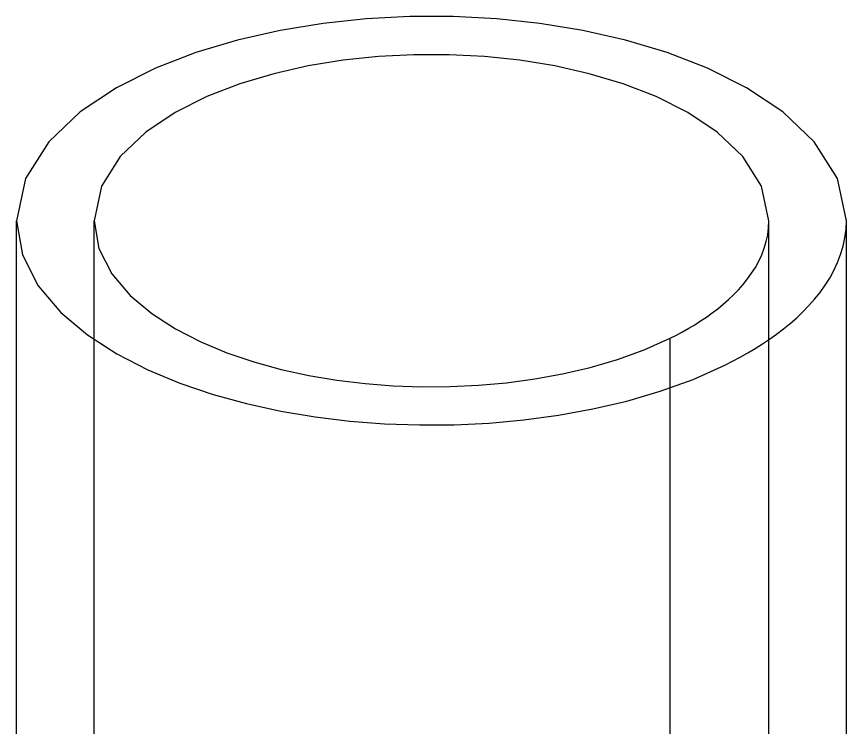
# Model space of a CAD drawing. Header units: millimetres. Extents: x 0 to 262, y -49 to 161.
# Drawn here: x 47.32 to 56.85, y 153.32 to 161.48 of the extents above; entities that cross this region are included whole.
import ezdxf

# ---------------------------------------------------------------- set-up
doc = ezdxf.new("R2010")
doc.units = ezdxf.units.MM
doc.layers.add('ISO_HIDDEN', color=8, linetype='CONTINUOUS')
doc.layers.add('ISO_VISIBLE', color=7, linetype='Continuous')

msp = doc.modelspace()

# ---------------------------------------------------------------- linework, layer by layer
at = {"layer": 'ISO_HIDDEN'}
for points in [[(48.21, 150.7417), (48.21, 159.1347)], [(55.957, 150.6832), (55.957, 159.1347)], [(54.8225, 149.3346), (54.8225, 157.7861)]]:
    msp.add_lwpolyline(points, dxfattribs=at)
at = {"layer": 'ISO_VISIBLE'}
for points in [[(56.846, 159.1347), (56.7429, 159.62), (56.4765, 160.0403), (56.1145, 160.3834), (55.6995, 160.6607), (55.2533, 160.8848), (54.7876, 161.065), (54.309, 161.2078), (53.8218, 161.3178), (53.3288, 161.398), (52.8321, 161.4504), (52.3332, 161.4764), (51.8338, 161.4764), (51.3349, 161.4504), (50.8382, 161.398), (50.3452, 161.3178), (49.858, 161.2078), (49.3794, 161.065), (48.9137, 160.8848), (48.4675, 160.6607), (48.0525, 160.3834), (47.6905, 160.0403), (47.4241, 159.62), (47.321, 159.1347)], [(55.957, 159.1347), (55.8731, 159.5294), (55.6564, 159.8713), (55.3621, 160.1503), (55.0245, 160.3758), (54.6616, 160.5581), (54.2828, 160.7046), (53.8936, 160.8208), (53.4973, 160.9103), (53.0963, 160.9755), (52.6923, 161.0182), (52.2866, 161.0392), (51.8804, 161.0392), (51.4747, 161.0182), (51.0707, 160.9755), (50.6697, 160.9103), (50.2734, 160.8208), (49.8842, 160.7046), (49.5054, 160.5581), (49.1425, 160.3758), (48.8049, 160.1503), (48.5105, 159.8713), (48.2938, 159.5294), (48.21, 159.1347)], [(47.321, 159.1347), (47.3883, 158.7418), (47.57, 158.3864), (47.8285, 158.0814), (48.1347, 157.8238), (48.4709, 157.6067), (48.8269, 157.4237), (49.1965, 157.2698), (49.5757, 157.1412), (49.9618, 157.0353), (50.353, 156.9501), (50.7479, 156.8839), (51.1454, 156.8357), (51.5446, 156.8049), (51.9448, 156.7908), (52.3452, 156.7933), (52.7451, 156.8125), (53.1439, 156.8487), (53.5407, 156.9023), (53.9346, 156.9742), (54.3244, 157.0656), (54.7086, 157.1782), (55.0852, 157.3142), (55.4511, 157.4766)], [(47.321, 150.7532), (47.321, 159.1347)], [(48.21, 159.1347), (48.2647, 158.8152), (48.4125, 158.526), (48.6228, 158.278), (48.8718, 158.0685), (49.1453, 157.8919), (49.4348, 157.7431), (49.7354, 157.6179), (50.0438, 157.5133), (50.3579, 157.4272), (50.6761, 157.3579), (50.9972, 157.304), (51.3205, 157.2649), (51.6452, 157.2398), (51.9707, 157.2283), (52.2963, 157.2304), (52.6216, 157.246), (52.946, 157.2754), (53.2687, 157.319), (53.5891, 157.3775), (53.9061, 157.4518), (54.2186, 157.5434), (54.5249, 157.654), (54.8225, 157.7861)], [(54.8225, 157.7861), (54.8944, 157.8225), (54.9655, 157.8604), (55.0358, 157.9), (55.105, 157.9413), (55.1731, 157.9844), (55.24, 158.0293), (55.3056, 158.0762), (55.3697, 158.1251), (55.4321, 158.1761), (55.4927, 158.2293), (55.5511, 158.2848), (55.6072, 158.3427), (55.6606, 158.4031), (55.7111, 158.4659), (55.7581, 158.5314), (55.8013, 158.5994), (55.8403, 158.67), (55.8744, 158.743), (55.9033, 158.8182), (55.9264, 158.8954), (55.9433, 158.9742), (55.9535, 159.0542), (55.957, 159.1347)], [(55.4511, 157.4766), (55.5395, 157.5213), (55.627, 157.568), (55.7133, 157.6167), (55.7984, 157.6674), (55.8822, 157.7204), (55.9645, 157.7756), (56.0451, 157.8332), (56.1239, 157.8934), (56.2007, 157.9561), (56.2751, 158.0215), (56.347, 158.0897), (56.4159, 158.1609), (56.4816, 158.2351), (56.5436, 158.3125), (56.6014, 158.3929), (56.6546, 158.4766), (56.7025, 158.5633), (56.7445, 158.6531), (56.78, 158.7456), (56.8084, 158.8405), (56.8291, 158.9374), (56.8418, 159.0357), (56.846, 159.1347)], [(56.846, 150.6919), (56.846, 159.1347)]]:
    msp.add_lwpolyline(points, dxfattribs=at)

doc.saveas('drawing.dxf')
